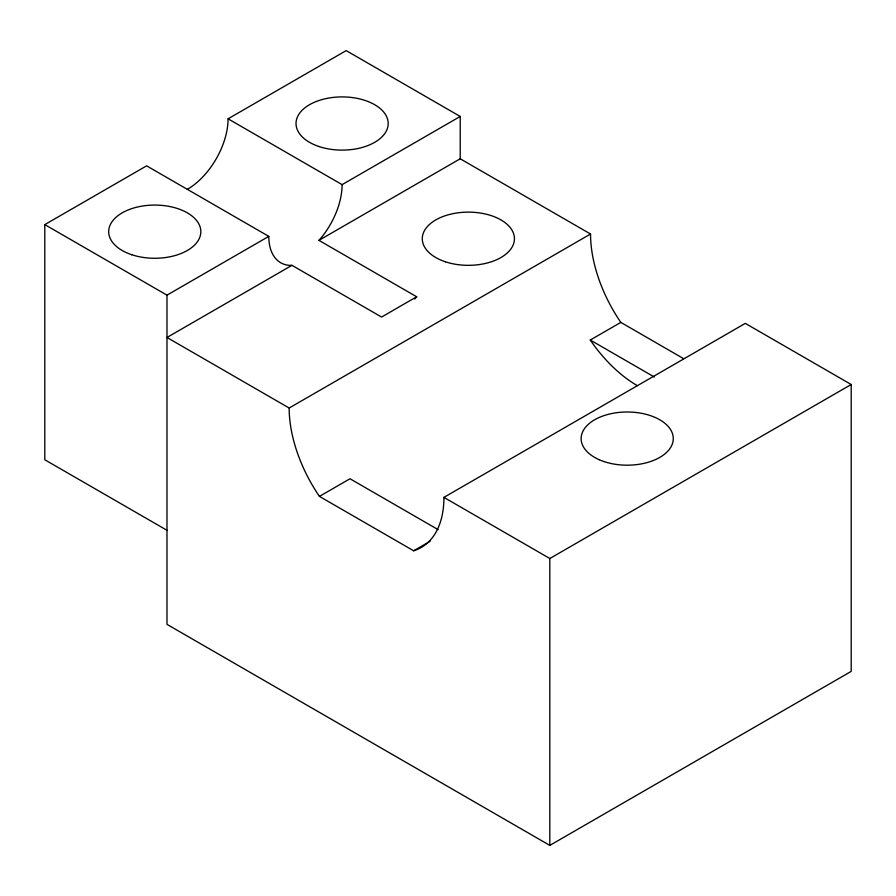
<?xml version="1.0" encoding="UTF-8"?>
<svg xmlns="http://www.w3.org/2000/svg" width="896" height="896" viewBox="0 0 896 896"><rect width="100%" height="100%" fill="white"/><g stroke="black" fill="none" stroke-linecap="round" stroke-linejoin="round"><path stroke-width="1.34" d="M318.942 240.352L321.742 237.126A57.602 33.253 -60 0 0 342.104 184.643L460.219 116.458L460.219 158.782L318.942 240.352L416.685 296.778L414.714 299.04M166.981 530.298L44.8 459.76L44.8 224.616L146.619 165.838L268.8 236.376A57.602 33.253 -60 0 0 289.162 265.35L291.973 265.328L381.573 317.05L416.685 296.778M187.342 189.347A57.602 33.253 -60 0 0 228.077 118.81L346.181 50.613L460.219 116.458M44.8 224.616L166.981 295.154L268.8 236.376M291.973 265.328L166.981 337.478L289.162 408.027A109.435 63.179 60 0 0 319.435 496.395L413.65 550.782L430.102 541.296M289.162 408.027L590.542 234.024A109.435 63.179 60 0 0 620.816 322.392L683.626 358.658M319.435 496.395L349.989 478.755L438.155 529.659M637.381 385.683A109.435 63.179 60 0 1 590.274 340.032L620.816 322.392M413.65 550.782A109.435 63.179 60 0 0 443.923 497.381L745.304 323.378L851.2 384.507L851.2 671.384L549.819 845.387L166.981 624.355L166.981 295.154M443.923 497.381L549.819 558.51L851.2 384.507M460.219 158.782L590.542 234.024M228.077 118.81L342.104 184.643M590.274 340.032L654.293 376.992M549.819 558.51L549.819 845.387M319.066 146.552A46.077 26.6 0 0 0 388.192 123.514A46.077 26.6 0 0 0 319.066 100.475A46.077 26.6 0 0 0 319.066 146.552M131.723 254.71A46.077 26.6 0 0 0 200.838 231.672A46.077 26.6 0 0 0 131.723 208.634A46.077 26.6 0 0 0 131.723 254.71M599.155 459.693A46.077 26.6 0 0 0 672.885 442.064A46.077 26.6 0 0 0 609.571 414.019A46.077 26.6 0 0 0 599.155 459.693M445.323 261.766A46.077 26.6 0 0 0 514.438 238.728A46.077 26.6 0 0 0 445.323 215.69A46.077 26.6 0 0 0 445.323 261.766"/></g></svg>
